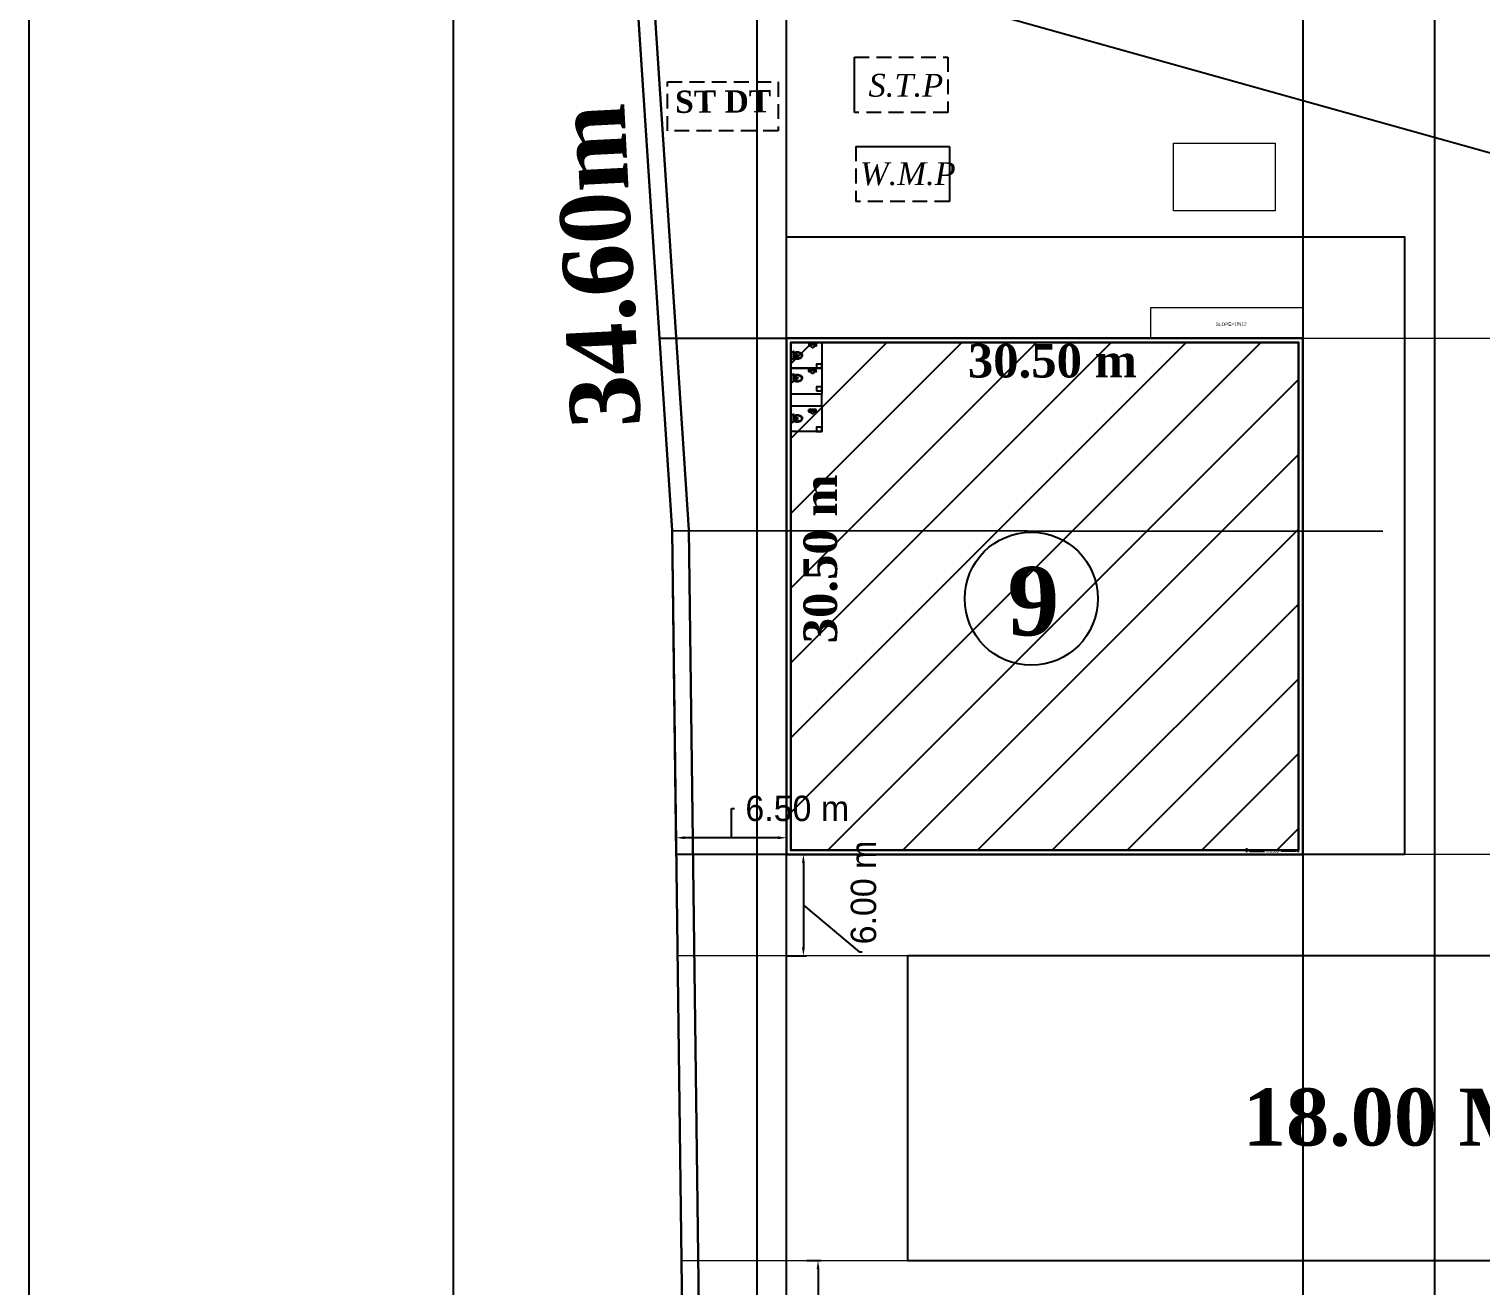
# Model space of a CAD drawing. Header units: metres. Extents: x 0 to 1012, y 0 to 496.
# Drawn here: x 0 to 85.8, y 254.8 to 329.1 of the extents above; entities that cross this region are included whole.
import ezdxf

# ---------------------------------------------------------------- set-up
doc = ezdxf.new("R2010")
doc.units = ezdxf.units.M
doc.header["$LTSCALE"] = 3.5
doc.header["$MEASUREMENT"] = 0
for name, pattern in [('ACAD_ISO03W100', [30, 12, -18]), ('CENTER2', [28.575, 19.05, -3.175, 3.175, -3.175]), ('HIDDEN', [0.375, 0.25, -0.125])]:
    doc.linetypes.add(name, pattern=pattern)
doc.layers.get('0').update_dxf_attribs({"linetype": 'CONTINUOUS'})
doc.layers.get('DEFPOINTS').update_dxf_attribs({"linetype": 'CONTINUOUS'})
for name, color, linetype, lineweight in [('AS_AT_SITE', 6, 'CONTINUOUS', 0), ('BLK_8_LVL_0_SIDE_SETBACK2', 102, 'CONTINUOUS', 0), ('BLK_9_DA_RAMP_1', 1, 'CONTINUOUS', 0), ('BLK_9_LVL_0_FRONT_SETBACK', 2, 'CONTINUOUS', 0), ('ELECTRICAL_ROOM', 1, 'CONTINUOUS', 0), ('WORKSHOP_AREA', 130, 'CONTINUOUS', 0)]:
    doc.layers.add(name, color=color, linetype=linetype, lineweight=lineweight)
for name, color, linetype in [('BLK_7_LVL_0_SIDE_SETBACK2', 102, 'CONTINUOUS'), ('BLK_9_COVERED_AREA', 140, 'CONTINUOUS'), ('BLK_9_FLR_0_BLT_UP_AREA', 45, 'CONTINUOUS'), ('BLK_9_FLR_0_CARPET_AREA', 45, 'CONTINUOUS'), ('BLK_9_FLR_0_EXIT_WIDTH_DOOR', 2, 'CONTINUOUS'), ('BLK_9_FLR_0_REGULAR_ROOM', 4, 'CONTINUOUS'), ('BLK_9_FLR_0_ROOF_AREA', 54, 'CONTINUOUS'), ('BLK_9_FLR_0_URINAL', 235, 'CONTINUOUS'), ('BLK_9_FLR_0_WASH', 60, 'CONTINUOUS'), ('BLK_9_FLR_0_WATER_CLOSET', 7, 'CONTINUOUS'), ('BLK_9_INTERNAL_VEHICULAR_ACCESS', 161, 'CONTINUOUS'), ('BLK_9_LVL_0_BLDG_FOOT_PRINT', 1, 'CONTINUOUS'), ('BLK_9_LVL_0_REAR_SETBACK', 11, 'CONTINUOUS'), ('BLK_9_LVL_0_SIDE_SETBACK1', 171, 'CONTINUOUS'), ('BLK_9_LVL_0_SIDE_SETBACK2', 102, 'CONTINUOUS'), ('DISTANCE_BLK', 238, 'CONTINUOUS'), ('DRIVE_WAY', 255, 'CONTINUOUS'), ('FURN', 35, 'CONTINUOUS'), ('PER_AISLE_WIDTH', 5, 'CONTINUOUS'), ('PLOT_BOUNDARY', 70, 'CONTINUOUS'), ('RWH', 130, 'CONTINUOUS'), ('sanitary', 42, 'CONTINUOUS'), ('SUPER_IMPOSED', 5, 'CONTINUOUS')]:
    doc.layers.add(name, color=color, linetype=linetype)
doc.styles.add('RomanS', font='romans.shx')
doc.dimstyles.get("Standard").update_dxf_attribs({"dimtxt": 0.18, "dimasz": 0.18, "dimexe": 0.18, "dimexo": 0.0625, "dimgap": 0.09, "dimtad": 0, "dimtih": 1, "dimtoh": 1, "dimdec": 4, "dimzin": 0, "dimdsep": 46, "dimtxsty": 'Standard', "dimcen": 0.09, "dimadec": 0, "dimazin": 0, "dimtfac": 1, "dimtdec": 4, "dimtofl": 0, "dimtmove": 0, "dimatfit": 3, "dimfxl": 0, "dimtolj": 1, "dimtzin": 0, "dimarcsym": 0})

# ---------------------------------------------------------------- blocks, each defined once
blk = doc.blocks.new('*D142')
at = {"color": 0, "lineweight": -2}
for p, q in [((45.955, 256.287), (46.789, 256.287)), ((46.609, 255.787), (46.609, 245.64)), ((46.609, 226.564), (46.609, 236.71)), ((45.955, 226.064), (46.789, 226.064))]:
    blk.add_line(p, q, dxfattribs=at)
at = {"color": 0}
for points in [[(46.526, 255.787), (46.692, 255.787), (46.609, 256.287)], [(46.526, 226.564), (46.692, 226.564), (46.609, 226.064)]]:
    blk.add_solid(points, dxfattribs=at)
at = {"layer": 'DEFPOINTS', "color": 0}
for p in [(45.893, 256.287), (46.609, 256.287), (45.893, 226.064)]:
    blk.add_point(p, dxfattribs=at)
at = {"color": 0, "insert": (46.609, 241.175), "char_height": 1.5, "attachment_point": 5, "rotation": 90}
blk.add_mtext('\\A1;30.22 m', dxfattribs=at)
blk = doc.blocks.new('*D205')
at = {"color": 0, "lineweight": -2}
for p, q in [((44.808, 280.287), (45.924, 280.287)), ((45.744, 279.787), (45.744, 274.787)), ((45.744, 277.287), (49.033, 274.536)), ((49.033, 274.536), (49.213, 274.536)), ((44.808, 274.287), (45.924, 274.287))]:
    blk.add_line(p, q, dxfattribs=at)
at = {"color": 0}
for points in [[(45.661, 279.787), (45.828, 279.787), (45.744, 280.287)], [(45.661, 274.787), (45.828, 274.787), (45.744, 274.287)]]:
    blk.add_solid(points, dxfattribs=at)
at = {"layer": 'DEFPOINTS', "color": 0}
for p in [(44.745, 280.287), (44.745, 274.287), (45.744, 274.287)]:
    blk.add_point(p, dxfattribs=at)
at = {"color": 0, "insert": (49.303, 278.036), "char_height": 1.5, "attachment_point": 5, "rotation": 90}
blk.add_mtext('\\A1;6.00 m', dxfattribs=at)
blk = doc.blocks.new('*D206')
at = {"color": 0, "lineweight": -2}
for p, q in [((41.488, 281.27), (41.488, 282.995)), ((41.488, 282.995), (41.668, 282.995)), ((38.231, 280.266), (38.231, 281.45)), ((44.745, 280.349), (44.745, 281.45)), ((44.245, 281.27), (38.731, 281.27))]:
    blk.add_line(p, q, dxfattribs=at)
at = {"color": 0}
for points in [[(38.731, 281.354), (38.731, 281.187), (38.231, 281.27)], [(44.245, 281.354), (44.245, 281.187), (44.745, 281.27)]]:
    blk.add_solid(points, dxfattribs=at)
at = {"layer": 'DEFPOINTS', "color": 0}
for p in [(38.231, 281.27), (38.231, 280.203), (44.745, 280.287)]:
    blk.add_point(p, dxfattribs=at)
at = {"color": 0, "insert": (45.383, 282.995), "char_height": 1.5, "attachment_point": 5}
blk.add_mtext('\\A1;6.50 m', dxfattribs=at)
blk = doc.blocks.new('EWC1')
at = {"layer": 'sanitary'}
for p, q in [((-225, 19), (-225, 106)), ((205, 0), (-205, 0)), ((142, 179), (-142, 179)), ((134, 281), (-138, 281)), ((-51, 179), (-51, 141)), ((51, 179), (51, 141)), ((225, 19), (225, 106))]:
    blk.add_line(p, q, dxfattribs=at)
blk.add_circle((1, 346), 51.1, dxfattribs=at)
for centre, radius, start, end in [((-208, 110), 46.9, 26.49391, 159.61924), ((-218, 104), 40.7, 36.80119, 146.66254), ((-205, 106), 19.2, 99.04651, 180), ((-205, 19), 19.2, 180, 270), ((0, -1184), 1326, 80.95349, 99.04651), ((201, 369), 402, 139.22663, 206.51097), ((211, 365), 374, 139.99909, 190.53839), ((-142, 198), 19.2, 207.70762, 270), ((-138, 300), 19.2, 191.16611, 270), ((-4, 540), 134, 42.67226, 137.32774), ((-4, 540), 96.2, 42.67226, 137.32774), ((-231, 356), 388, 351.27415, 40.00869), ((-220, 360), 416, 335.87402, 40.77042), ((134, 300), 19.2, 270, 350.77157), ((142, 198), 19.2, 270, 334.78986), ((205, 19), 19.2, 270, 0), ((205, 106), 19.2, 0, 80.95349)]:
    blk.add_arc(centre, radius, start, end, dxfattribs=at)
blk = doc.blocks.new('UR1')
at = {"layer": 'sanitary', "color": 56, "linetype": 'Continuous'}
for p, q in [((0, -231), (0, 231)), ((153, 231), (0, 231)), ((107, -186), (107, 185)), ((107, 185), (159, 185)), ((159, 138), (246, 63)), ((153, -231), (0, -231)), ((159, -186), (107, -186)), ((159, -138), (246, -63))]:
    blk.add_line(p, q, dxfattribs=at)
for points in [[(159, 186, 0.755192), (159, 138)], [(159, 186, 0.872762), (153, 231)], [(247, -63, 0.570364), (247, 63)], [(159, -138, 0.755192), (159, -185)], [(153, -231, 0.872762), (159, -185)]]:
    blk.add_lwpolyline(points, format="xyb", dxfattribs=at)
blk = doc.blocks.new('*D133')
at = {"layer": 'BLK_9_FLR_0_EXIT_WIDTH_DOOR', "color": 0, "lineweight": -2}
for p, q in [((71.945, 280.422), (71.945, 280.656)), ((72.125, 280.476), (72.975, 280.475)), ((74.815, 280.474), (73.965, 280.474)), ((74.995, 280.42), (74.995, 280.654))]:
    blk.add_line(p, q, dxfattribs=at)
at = {"layer": 'BLK_9_FLR_0_EXIT_WIDTH_DOOR', "color": 0}
for points in [[(72.125, 280.506), (72.125, 280.446), (71.945, 280.476)], [(74.815, 280.504), (74.815, 280.444), (74.995, 280.474)]]:
    blk.add_solid(points, dxfattribs=at)
at = {"layer": 'DEFPOINTS', "color": 0}
for p in [(71.945, 280.476), (71.945, 280.36), (74.995, 280.357)]:
    blk.add_point(p, dxfattribs=at)
at = {"layer": 'BLK_9_FLR_0_EXIT_WIDTH_DOOR', "color": 0, "lineweight": 30, "insert": (73.47, 280.475), "char_height": 0.18, "attachment_point": 5}
blk.add_mtext('\\A1;3.0500', dxfattribs=at)

msp = doc.modelspace()

# ---------------------------------------------------------------- hatches: boundary and pattern name
h = msp.add_hatch()
h.set_pattern_fill('ANSI31', color=256, scale=25)
h.set_pattern_definition([(45, (-32481.372, 46996.546), (-2.20970869, 2.20970869), [])])
h.paths.add_polyline_path([(44.99526, 310.5367), (44.99526, 280.5367), (74.99526, 280.5367), (74.99526, 310.5367)])
h.paths.add_polyline_path([(56.60362, 290.92364), (61.62261, 290.92364), (61.62261, 299.58109), (56.60362, 299.58109)], flags=24)

# ---------------------------------------------------------------- linework, layer by layer
at = {"linetype": 'HIDDEN'}
for p, q in [((48.75728, 327.39663), (54.27728, 327.39663)), ((54.27728, 327.39663), (54.27728, 324.13663)), ((54.27728, 324.13663), (48.75728, 324.13663)), ((48.84854, 322.12662), (48.84854, 318.86662)), ((54.36854, 318.86662), (48.84854, 318.86662))]:
    msp.add_line(p, q, dxfattribs=at)
for p, q in [((48.75728, 324.13663), (48.75728, 327.39663)), ((44.74526, 295.5367), (44.74526, 295.5367)), ((75.24526, 280.2867), (44.74526, 280.2867))]:
    msp.add_line(p, q)
at = {"linetype": 'Continuous'}
for p, q in [((48.84854, 322.12662), (54.36854, 322.12662)), ((54.36854, 322.12662), (54.36854, 318.86662))]:
    msp.add_line(p, q, dxfattribs=at)
at = {"linetype": 'ACAD_ISO03W100'}
msp.add_line((37.98413, 299.42752), (166.5631, 299.31889), dxfattribs=at)
for points in [[(0.00003, 496.08482), (1012.3595, 496.08482), (1012.3595, 0.00001), (0.00003, 0.00001)], [(25.07741, 418.19092), (538.90938, 418.19092), (538.90938, 64.96221), (25.07741, 64.96221)], [(40.02074, 140.66359), (37.98413, 299.42752), (35.58691, 335.9418), (52.6248, 367.42752), (120.26985, 360.52046), (151.33301, 366.32043), (151.38456, 374.32027), (352.92434, 369.39324), (373.78769, 333.6346), (433.60564, 333.6346), (433.60564, 327.6346), (513.08975, 298.48862), (504.54089, 226.99794), (513.31961, 227.6095), (527.23118, 217.49474), (479.65809, 140.7735), (40.02074, 140.66359)], [(75.24526, 280.2867), (44.74526, 280.2867), (44.74526, 310.7867), (75.24526, 310.7867)], [(74.99526, 280.5367), (44.99526, 280.5367), (44.99526, 310.5367), (74.99526, 310.5367)]]:
    msp.add_lwpolyline(points, close=True)
for points in [[(503.5253, 226.92719), (504.54089, 226.99794), (513.31961, 227.6095), (527.23118, 217.49474), (479.65809, 140.7735), (40.02074, 140.66359), (37.98413, 299.42752), (35.58691, 335.9418), (52.6248, 367.42752), (120.26985, 360.52046), (151.33301, 366.32043), (151.38456, 374.32027), (352.92434, 369.39324), (373.78769, 333.6346), (433.60564, 333.6346), (433.60564, 327.6346), (513.08975, 298.48862), (510.18508, 298.48862), (432.60564, 326.93618), (432.60564, 332.6346), (373.21337, 332.6346), (352.34189, 368.40718)], [(503.5253, 226.92719), (503.40442, 225.91634), (513.02597, 226.58662), (525.89175, 217.23223), (479.10143, 141.77336), (41.00799, 141.66384), (38.98371, 299.46672), (36.60365, 335.71953), (53.18682, 366.36493), (120.31168, 359.51099), (152.32767, 365.48887), (152.37798, 373.29568), (352.34189, 368.40718), (373.21337, 332.6346), (432.60564, 332.6346), (432.60564, 326.93618), (510.18508, 298.48862)], [(352.34189, 368.40718), (152.37798, 373.29568), (152.32767, 365.48887), (120.31168, 359.51099), (53.18682, 366.36493), (36.60365, 335.71953), (38.98371, 299.46672), (41.00799, 141.66384), (479.10143, 141.77336), (525.89175, 217.23223), (513.02597, 226.58662), (503.40442, 225.91634), (503.5253, 226.92719), (504.54089, 226.99794)], [(35.58691, 335.9418), (320.46111, 256.2867)]]:
    msp.add_lwpolyline(points)
at = {"linetype": 'HIDDEN'}
msp.add_lwpolyline([(37.7072, 325.93311), (44.24598, 325.93311), (44.24598, 323.04271), (37.7072, 323.04271)], close=True, dxfattribs=at)
msp.add_circle((59.2076, 295.39798), 3.93307)
at = {"linetype": 'CENTER2'}
msp.add_open_spline([(44.10585, 351.68466), (97.86977, 344.82195), (172.42263, 312.90347), (260.28959, 287.41988), (288.30098, 276.73513), (294.37567, 274.2867), (298.96419, 272.43727), (303.2159, 270.64141), (307.13296, 268.89877), (312.37341, 266.56738), (317.01488, 264.33126), (324.12918, 262.18957), (324.94502, 260.1353), (328.28116, 258.16792), (337.71775, 256.2867)], degree=3, knots=[0, 0, 0, 0, 1, 2, 2.31223137, 2.31223137, 2.31223137, 2.54807559, 2.54807559, 2.54807559, 2.86359979, 2.86359979, 2.86359979, 3.16624533, 3.16624533, 3.16624533, 3.16624533], dxfattribs=at)
at = {"layer": 'AS_AT_SITE', "color": 6, "ltscale": 0.5}
msp.add_lwpolyline([(35.58691, 335.9418), (52.6248, 367.42752), (120.26985, 360.52046), (151.33301, 366.32043), (151.38456, 374.32027), (352.92434, 369.39324), (373.78769, 333.6346), (433.60564, 333.6346), (433.60564, 327.6346), (513.08975, 298.48862), (504.54089, 226.99794), (513.31961, 227.6095), (527.23118, 217.49474), (479.65809, 140.7735), (40.02074, 140.66359), (37.98413, 299.42752), (35.58691, 335.9418)], close=True, dxfattribs=at)
at = {"layer": 'BLK_7_LVL_0_SIDE_SETBACK2', "color": 102}
msp.add_lwpolyline([(43.02074, 349.67939), (52.6248, 367.42752), (83.02074, 364.32387), (83.02074, 199.66359), (43.02074, 199.66359)], close=True, dxfattribs=at)
at = {"layer": 'BLK_8_LVL_0_SIDE_SETBACK2', "color": 102}
msp.add_lwpolyline([(43.02074, 349.67939), (52.6248, 367.42752), (120.26985, 360.52046), (127.83074, 361.93219), (127.83074, 226.06359), (43.02074, 226.06359)], close=True, dxfattribs=at)
at = {"layer": 'BLK_9_COVERED_AREA', "color": 140}
msp.add_lwpolyline([(75.24526, 280.2867), (44.74526, 280.2867), (44.74526, 310.7867), (75.24526, 310.7867)], close=True, dxfattribs=at)
at = {"layer": 'BLK_9_DA_RAMP_1', "color": 1}
msp.add_lwpolyline([(75.24526, 310.7867), (75.24526, 312.5867), (66.24526, 312.5867), (66.24526, 310.7867)], close=True, dxfattribs=at)
at = {"layer": 'BLK_9_FLR_0_BLT_UP_AREA', "color": 45, "lineweight": 30}
msp.add_lwpolyline([(75.24526, 280.2867), (44.74526, 280.2867), (44.74526, 310.7867), (75.24526, 310.7867)], close=True, dxfattribs=at)
at = {"layer": 'BLK_9_FLR_0_CARPET_AREA', "color": 45, "lineweight": 30}
msp.add_lwpolyline([(74.99526, 280.5367), (44.99526, 280.5367), (44.99526, 310.5367), (74.99526, 310.5367)], close=True, dxfattribs=at)
at = {"layer": 'BLK_9_FLR_0_REGULAR_ROOM'}
msp.add_lwpolyline([(74.99526, 280.5367), (44.99526, 280.5367), (44.99526, 310.5367), (74.99526, 310.5367)], close=True, dxfattribs=at)
at = {"layer": 'BLK_9_FLR_0_ROOF_AREA', "color": 54}
msp.add_lwpolyline([(75.24526, 280.2867), (44.74526, 280.2867), (44.74526, 310.7867), (75.24526, 310.7867)], close=True, dxfattribs=at)
at = {"layer": 'BLK_9_FLR_0_URINAL', "color": 235, "ltscale": 400}
msp.add_lwpolyline([(44.99526, 307.48849), (44.99526, 306.7996), (46.82418, 306.7996), (46.82418, 307.48849)], close=True, dxfattribs=at)
at = {"layer": 'BLK_9_FLR_0_WASH', "color": 60}
for points in [[(46.52418, 309.0126), (46.82418, 309.0126), (46.82418, 309.25759), (46.52418, 309.25759)], [(46.52418, 307.6722), (46.82418, 307.6722), (46.82418, 307.91719), (46.52418, 307.91719)], [(46.52418, 305.28049), (46.82418, 305.28049), (46.82418, 305.52548), (46.52418, 305.52548)]]:
    msp.add_lwpolyline(points, close=True, dxfattribs=at)
at = {"layer": 'BLK_9_FLR_0_WATER_CLOSET', "color": 213, "ltscale": 400}
msp.add_lwpolyline([(46.82418, 310.5367), (46.82418, 309.0126), (44.99526, 309.0126), (44.99526, 310.5367)], close=True, dxfattribs=at)
at = {"layer": 'BLK_9_FLR_0_WATER_CLOSET', "color": 2, "ltscale": 400}
msp.add_lwpolyline([(44.99526, 307.48849), (44.99526, 309.0126), (46.82418, 309.0126), (46.82418, 307.48849)], close=True, dxfattribs=at)
at = {"layer": 'BLK_9_FLR_0_WATER_CLOSET', "color": 1, "ltscale": 400}
msp.add_lwpolyline([(46.82418, 306.7996), (46.82418, 305.27549), (44.99526, 305.27549), (44.99526, 306.7996)], close=True, dxfattribs=at)
at = {"layer": 'BLK_9_INTERNAL_VEHICULAR_ACCESS', "color": 161}
msp.add_lwpolyline([(44.74526, 310.7867), (44.74526, 316.7867), (75.24526, 316.7867), (81.24526, 316.7867), (81.24526, 280.2867), (75.24526, 280.2867), (75.24526, 310.7867), (44.74526, 310.7867)], close=True, dxfattribs=at)
at = {"layer": 'BLK_9_LVL_0_BLDG_FOOT_PRINT'}
msp.add_lwpolyline([(75.24526, 280.2867), (44.74526, 280.2867), (44.74526, 310.7867), (75.24526, 310.7867)], close=True, dxfattribs=at)
at = {"layer": 'BLK_9_LVL_0_FRONT_SETBACK', "color": 2}
msp.add_lwpolyline([(75.24526, 310.7867), (479.5516, 310.7867), (513.08975, 298.48862), (510.91316, 280.2867), (75.24526, 280.2867), (75.24526, 310.7867)], close=True, dxfattribs=at)
at = {"layer": 'BLK_9_LVL_0_REAR_SETBACK', "color": 11}
msp.add_lwpolyline([(38.22967, 280.2867), (37.98413, 299.42752), (37.23838, 310.7867), (44.74526, 310.7867), (44.74526, 280.2867), (38.22967, 280.2867)], close=True, dxfattribs=at)
at = {"layer": 'BLK_9_LVL_0_SIDE_SETBACK1', "color": 171}
msp.add_lwpolyline([(44.74526, 140.66477), (44.74526, 280.2867), (75.24526, 280.2867), (75.24526, 140.6724), (44.74526, 140.66477)], close=True, dxfattribs=at)
at = {"layer": 'BLK_9_LVL_0_SIDE_SETBACK2', "color": 102}
msp.add_lwpolyline([(44.74526, 352.86628), (52.6248, 367.42752), (75.24526, 365.1178), (75.24526, 310.7867), (44.74526, 310.7867), (44.74526, 352.86628)], close=True, dxfattribs=at)
at = {"layer": 'DISTANCE_BLK', "color": 238, "ltscale": 400}
msp.add_lwpolyline([(75.24526, 280.2867), (44.74526, 280.2867), (44.74526, 310.7867), (75.24526, 310.7867)], close=True, dxfattribs=at)
at = {"layer": 'DRIVE_WAY', "color": 255}
msp.add_lwpolyline([(265.48244, 274.2867), (51.88649, 274.2867), (51.88649, 256.2867), (265.48244, 256.2867)], close=True, dxfattribs=at)
at = {"layer": 'ELECTRICAL_ROOM', "color": 3, "ltscale": 400}
msp.add_lwpolyline([(73.61037, 322.31831), (73.61037, 318.31831), (67.61037, 318.31831), (67.61037, 322.31831), (73.61037, 322.31831)], close=True, dxfattribs=at)
at = {"layer": 'PER_AISLE_WIDTH', "ltscale": 400}
msp.add_lwpolyline([(265.48244, 274.2867), (51.88649, 274.2867), (51.88649, 256.2867), (265.48244, 256.2867)], close=True, dxfattribs=at)
at = {"layer": 'PLOT_BOUNDARY'}
msp.add_lwpolyline([(35.58691, 335.9418), (52.6248, 367.42752), (120.26985, 360.52046), (151.33301, 366.32043), (151.38456, 374.32027), (352.92434, 369.39324), (373.78769, 333.6346), (433.60564, 333.6346), (433.60564, 327.6346), (513.08975, 298.48862), (504.54089, 226.99794), (513.31961, 227.6095), (527.23118, 217.49474), (479.65809, 140.7735), (40.02074, 140.66359), (37.98413, 299.42752), (35.58691, 335.9418)], close=True, dxfattribs=at)
at = {"layer": 'PLOT_BOUNDARY', "color": 6, "ltscale": 0.5}
msp.add_lwpolyline([(35.58691, 335.9418), (52.6248, 367.42752), (120.26985, 360.52046), (151.33301, 366.32043), (151.38456, 374.32027), (352.92434, 369.39324), (373.78769, 333.6346), (433.60564, 333.6346), (433.60564, 327.6346), (513.08975, 298.48862), (504.54089, 226.99794), (513.31961, 227.6095), (527.23118, 217.49474), (479.65809, 140.7735), (40.02074, 140.66359), (37.98413, 299.42752), (35.58691, 335.9418)], close=True, dxfattribs=at)
at = {"layer": 'PLOT_BOUNDARY', "color": 5, "ltscale": 0.5}
msp.add_lwpolyline([(35.58691, 335.9418), (52.6248, 367.42752), (120.26985, 360.52046), (151.33301, 366.32043), (151.38456, 374.32027), (352.92434, 369.39324), (373.78769, 333.6346), (433.60564, 333.6346), (433.60564, 327.6346), (513.08975, 298.48862), (504.54089, 226.99794), (513.31961, 227.6095), (527.23118, 217.49474), (479.65809, 140.7735), (40.02074, 140.66359), (37.98413, 299.42752), (35.58691, 335.9418)], close=True, dxfattribs=at)
at = {"layer": 'RWH', "ltscale": 400}
for points in [[(373.78769, 333.6346), (352.92434, 369.39324), (151.38456, 374.32027), (151.33301, 366.32043), (120.26985, 360.52046), (52.6248, 367.42752), (35.58691, 335.9418), (37.98413, 299.42752), (40.02074, 140.66359), (479.65809, 140.7735)], [(479.10143, 141.77336), (41.00799, 141.66384), (41.00799, 141.66384), (38.98371, 299.46672), (36.60365, 335.71953), (53.18682, 366.36493), (120.31168, 359.51099), (152.32767, 365.48887), (152.37798, 373.29568), (352.34189, 368.40718), (373.21337, 332.6346)]]:
    msp.add_lwpolyline(points, dxfattribs=at)
at = {"layer": 'SUPER_IMPOSED', "color": 5, "ltscale": 0.5}
msp.add_lwpolyline([(35.58691, 335.9418), (52.6248, 367.42752), (120.26985, 360.52046), (151.33301, 366.32043), (151.38456, 374.32027), (352.92434, 369.39324), (373.78769, 333.6346), (433.60564, 333.6346), (433.60564, 327.6346), (513.08975, 298.48862), (504.54089, 226.99794), (513.31961, 227.6095), (527.23118, 217.49474), (479.65809, 140.7735), (40.02074, 140.66359), (37.98413, 299.42752), (35.58691, 335.9418)], close=True, dxfattribs=at)
at = {"layer": 'WORKSHOP_AREA', "color": 130}
msp.add_lwpolyline([(84.45331, 274.2867), (38.30664, 274.2867), (38.53754, 256.2867), (412.22771, 256.2867), (412.22771, 280.48862), (510.93731, 280.48862), (513.08975, 298.48862), (412.22771, 298.48862), (394.22771, 298.48862), (394.22771, 274.2867), (84.45331, 274.2867)], close=True, dxfattribs=at)

# ---------------------------------------------------------------- block references
at = {"layer": 'FURN', "xscale": -0.0009200000019723, "yscale": 0.0009199999989973, "zscale": 0.0009199999999255, "rotation": 90.74505362422698}
for p in [(46.30015, 310.48464), (46.28454, 308.96204), (46.28454, 306.58276)]:
    msp.add_blockref('UR1', p, dxfattribs=at)
at = {"layer": 'sanitary', "xscale": 0.0010000000018851, "yscale": 0.0010000000018851, "zscale": 0.0010000000018851, "rotation": 269.1615451353721}
for p in [(45.01886, 309.76865), (45.01886, 308.42825), (45.01886, 306.04897)]:
    msp.add_blockref('EWC1', p, dxfattribs=at)

# ---------------------------------------------------------------- texts
at = {"char_height": 0.4493865, "width": 27.6961064, "attachment_point": 1}
for s, insert in [('{\\fTimes New Roman|b0|i1|c0|p18;\\H3x;S.T.P\\fTimes New Roman|b1|i1|c0|p18;\\H0.33333x; }', (49.58952, 326.41225)), ('{\\fTimes New Roman|b0|i1|c0|p18;\\H3x;W.M.P}', (49.08779, 321.1872))]:
    msp.add_mtext(s, dxfattribs=dict(at, insert=insert))
at = {"insert": (38.157, 325.4161), "char_height": 0.1788711, "width": 19.4325028, "attachment_point": 1, "rotation": 0.3582309}
msp.add_mtext('{\\fTimes New Roman|b1|i0|c0|p18;\\H7.3501x;ST DT}', dxfattribs=at)
at = {"attachment_point": 1, "style": 'RomanS'}
for s, insert, char_height, width, rotation in [('{\\fTimes New Roman|b1|i0|c0|p18;34.60m}', (32.02112, 305.37378), 4.11433, 161.2305892, 92.9122299), ('{\\fTimes New Roman|b1|i0|c0|p18;30.50 m}', (45.7484, 292.75816), 1.9834924, 77.7282455, 90)]:
    msp.add_mtext(s, dxfattribs=dict(at, insert=insert, char_height=char_height, width=width, rotation=rotation))
for s, insert, char_height, width in [('{\\fTimes New Roman|b1|i0|c0|p18;30.50 m}', (55.46069, 310.45139), 1.9834924, 77.7282455), ('{\\fTimes New Roman|b1|i0|c0|p18;9}', (57.79987, 297.27926), 4.0479437, 158.6290724), ('{\\fTimes New Roman|b1|i0|c0|p18;18.00 M Wide Drive way}', (71.70876, 266.45197), 3.3732864, 132.1908937)]:
    msp.add_mtext(s, dxfattribs=dict(at, insert=insert, char_height=char_height, width=width))
at = {"layer": 'BLK_9_DA_RAMP_1', "color": 1, "insert": (71.01679, 311.72016), "char_height": 0.2, "width": 2.4, "attachment_point": 2, "rotation": 0.5869979}
msp.add_mtext('SLOPE=1IN12', dxfattribs=at)

# ---------------------------------------------------------------- dimensions: what is measured, and where the dimension line sits
dim = msp.add_linear_dim(base=(38.23074, 281.27024), p1=(44.74526, 280.2867), p2=(38.23074, 280.20313), text='6.50 m', dimstyle='Standard', override={"dimtxt": 1.5, "dimasz": 0.5, "dimtmove": 1})
dim.commit()
dim.dimension.update_dxf_attribs({"geometry": '*D206', "text_midpoint": (41.758, 282.99524)})
dim = msp.add_linear_dim(base=(45.74449, 274.2867), p1=(44.74526, 280.2867), p2=(44.74526, 274.2867), angle=90, text='6.00 m', dimstyle='Standard', override={"dimtxt": 1.5, "dimasz": 0.5, "dimtmove": 1})
dim.commit()
dim.dimension.update_dxf_attribs({"geometry": '*D205', "text_midpoint": (49.30293, 274.536), "dimtype": 160, "text_rotation": 90})
dim = msp.add_linear_dim(base=(46.60916, 256.2867), p1=(45.89277, 226.06359), p2=(45.89277, 256.2867), angle=90, text='30.22 m', dimstyle='Standard', override={"dimtxt": 1.5, "dimasz": 0.5, "dimtmove": 1})
dim.commit()
dim.dimension.update_dxf_attribs({"geometry": '*D142', "text_midpoint": (46.60916, 241.17515), "text_rotation": 90})
at = {"layer": 'BLK_9_FLR_0_EXIT_WIDTH_DOOR', "color": 2, "lineweight": 30}
dim = msp.add_aligned_dim(p1=(74.99511, 280.35726), p2=(71.94507, 280.35975), distance=-0.11638, dimstyle='Standard', dxfattribs=at)
dim.commit()
dim.dimension.update_dxf_attribs({"geometry": '*D133', "text_midpoint": (73.47019, 280.47488)})

doc.saveas('drawing.dxf')
